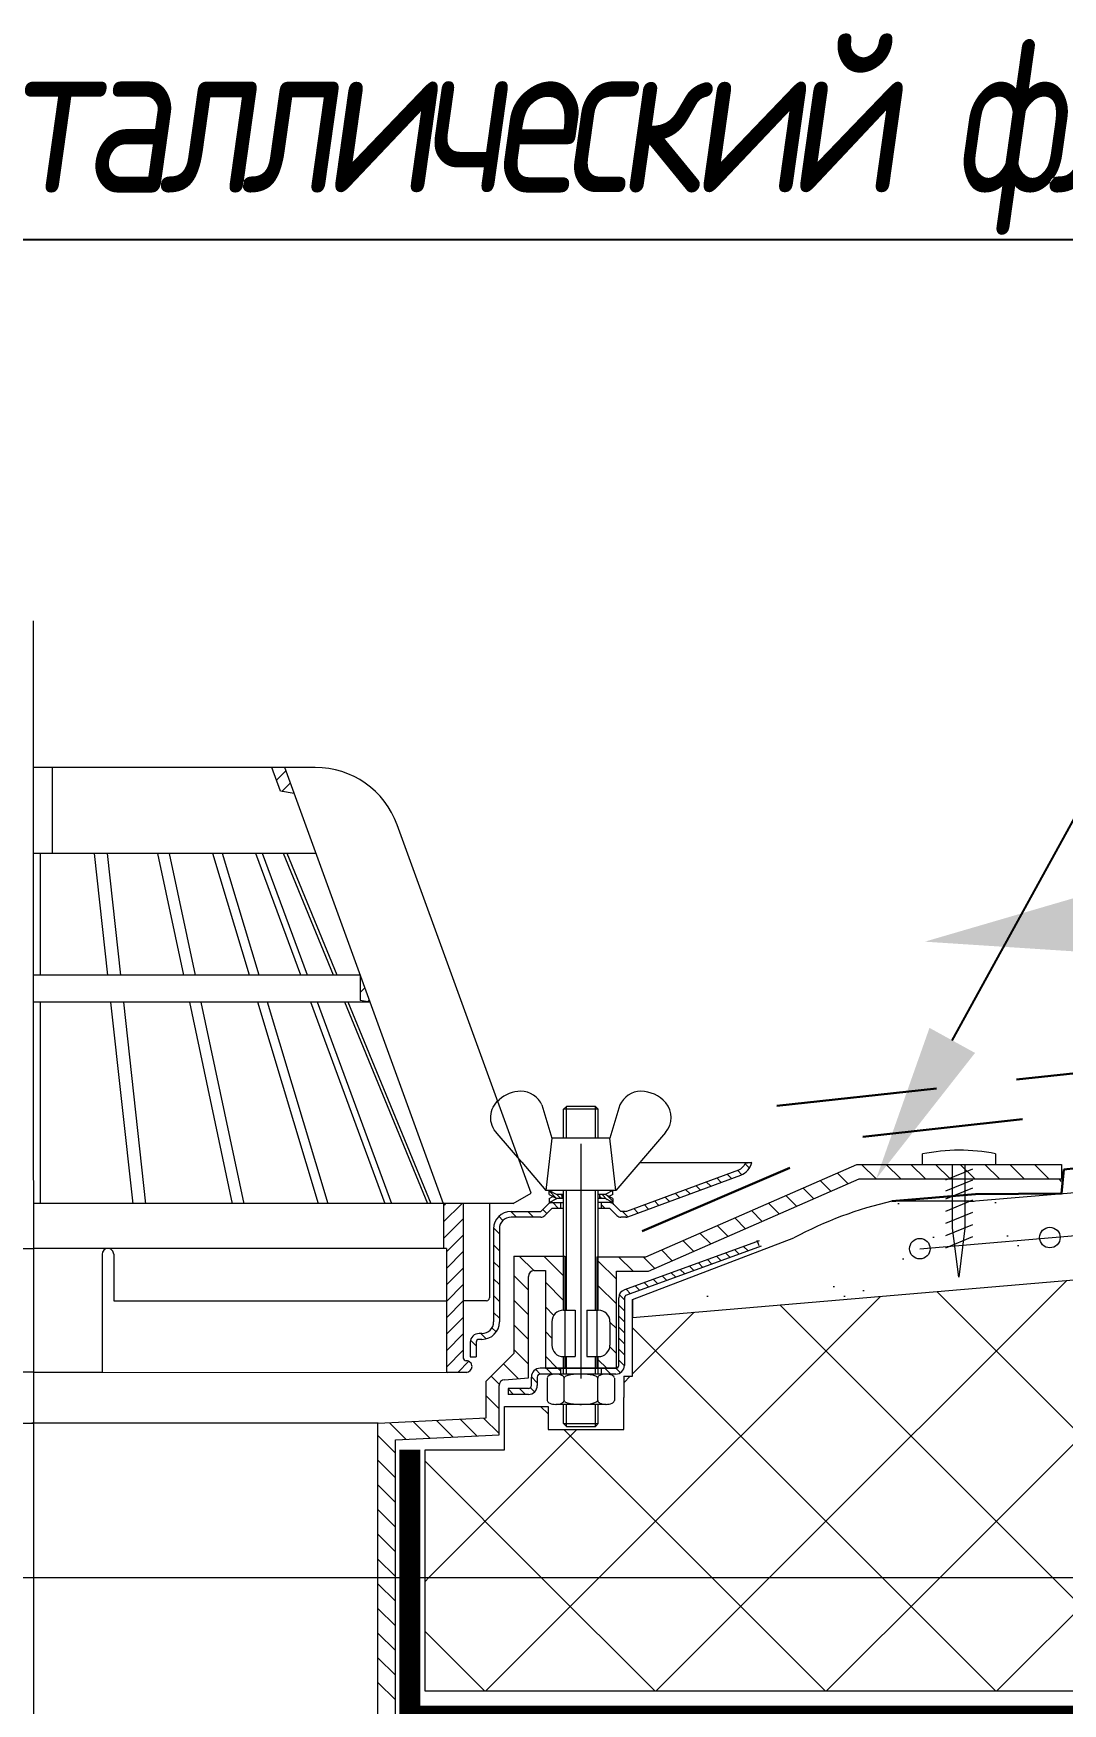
# Model space of a CAD drawing. Header units: millimetres. Extents: x -136099598 to 11807193, y 0 to 779331.
# Drawn here: x 724693 to 725507, y 385343 to 386664 of the extents above; entities that cross this region are included whole.
import ezdxf
from ezdxf import colors
from ezdxf.entities.mleader import LeaderData, LeaderLine
from ezdxf.math import Vec2, Vec3

# ---------------------------------------------------------------- set-up
doc = ezdxf.new("R2010")
doc.units = ezdxf.units.MM
doc.header["$MEASUREMENT"] = 0
doc.linetypes.add('DASHED', pattern=[19.05, 12.7, -6.35])
doc.layers.add('АР_Кровельный аэратор', color=250, linetype='Continuous')
doc.layers.add('АР_Тонкие', color=250, linetype='Continuous', lineweight=5)
doc.styles.add('Архитект', font='isocpeur.ttf', dxfattribs={"width": 0.8, "oblique": 8})
pattern_1 = [(45, (-85664.73, 159521.56), (-67.351921, 67.351921), []), (135, (-85664.73, 159521.56), (-67.351921, -67.351921), [])]

msp = doc.modelspace()

# ---------------------------------------------------------------- hatches: boundary and pattern name
at = {"layer": 'АР_Кровельный аэратор', "lineweight": 15}
h = msp.add_hatch(color=256, dxfattribs=at)
edge = h.paths.add_edge_path()
edge.add_line((725397.999, 385945.618), (725551.812, 385990.556))
edge.add_ellipse((725562.452, 385963.734), major_axis=(-3.194, 28.997), ratio=0.87181763, start_angle=17.478759, end_angle=162.521241)
edge.add_line((725557.906, 385935.239), (725397.999, 385945.618))
h = msp.add_hatch(dxfattribs=at)
h.set_pattern_fill('AR-SAND', color=256, scale=1.8, style=0)
h.set_pattern_definition([(37.5, (-85664.73, 159521.56), (-2.8800563, 88.094383), [0, -69.4944, 0, -77.724, 0, -74.295]), (7.5, (-85664.73, 159521.56), (80.914191, 129.028518), [0, -37.4904, 0, -62.6364, 0, -24.003]), (327.5, (-85720.96, 159521.56), (142.3786266, 0.258693), [0, -22.86, 0, -82.296, 0, -107.442]), (317.5, (-85720.96, 159521.56), (137.440161, 40.127278), [0, -11.43, 0, -53.9496, 0, -61.722])])
h.paths.add_polyline_path([(725420.316, 385705.1), (725402.199, 385703.551, -0.02133015), (725402.229, 385702.858, -1), (725385.984, 385702.858, -0.95823064), (725402.199, 385703.551), (725420.316, 385705.1), (725420.02, 385707.474), (725420.02, 385740.388), (725371.928, 385740.388, 0.06862493), (725294.546, 385711.328), (725166.971, 385662.619), (725166.971, 385648.389), (725424.651, 385670.424)])
h.paths.add_polyline_path([(725724.152, 385765.047), (725438.181, 385740.592, -0.02133015), (725433.409, 385740.388), (725429.678, 385740.388), (725429.678, 385707.941), (725429.739, 385707.967), (725429.479, 385705.883), (725488.855, 385710.961, -0.02133015), (725488.825, 385711.653, -0.95823064), (725505.041, 385712.345), (725591.697, 385719.755, -0.02133015), (725591.667, 385720.448, -0.95823064), (725607.883, 385721.14), (725694.539, 385728.55, -0.02133015), (725694.509, 385729.242, -0.95823064), (725710.725, 385729.934), (725718.587, 385730.606, -0.02133015), (725718.566, 385731.082, -0.41421356), (725724.152, 385736.668)])
h.paths.add_polyline_path([(725724.152, 385696.036), (725724.152, 385725.496, -0.38944259), (725718.587, 385730.606), (725710.725, 385729.934, -0.02133015), (725710.755, 385729.242, -0.95823064), (725694.539, 385728.55), (725607.883, 385721.14, -0.02133015), (725607.913, 385720.448, -0.95823064), (725591.697, 385719.755), (725505.041, 385712.345, -0.02133015), (725505.071, 385711.653, -0.95823064), (725488.855, 385710.961), (725429.479, 385705.883), (725425.051, 385670.459)])
h.paths.add_polyline_path([(726398.993, 385753.746), (727190.27, 385777.563), (727190.27, 385812.609), (727140.358, 385811.107, -1), (727124.12, 385810.618), (727038.896, 385808.053, -1), (727022.657, 385807.564), (726937.433, 385804.999, -1), (726921.195, 385804.51), (726835.971, 385801.945, -1), (726819.732, 385801.456), (726734.508, 385798.891, -1), (726718.27, 385798.402), (726633.045, 385795.837, -1), (726616.807, 385795.348), (726531.583, 385792.783, -1), (726515.345, 385792.294), (726430.12, 385789.729, -1), (726413.882, 385789.24), (726398.993, 385788.792), (726327.214, 385782.653, -0.02133015), (726327.244, 385781.961, -0.95823064), (726311.028, 385781.269), (726224.372, 385773.859, -0.02133015), (726224.402, 385773.167, -0.95823064), (726208.186, 385772.475), (726121.53, 385765.064, -0.02133015), (726121.56, 385764.372, -0.95823064), (726105.344, 385763.68), (726018.688, 385756.27, -0.02133015), (726018.718, 385755.578, -0.95823064), (726002.502, 385754.886), (725915.846, 385747.475, -0.02133015), (725915.876, 385746.783, -0.95823064), (725899.66, 385746.091), (725813.567, 385738.729, -0.02133015), (725813.597, 385738.037, -0.95823064), (725797.381, 385737.345), (725729.718, 385731.558, -0.43942615), (725724.152, 385725.496), (725724.152, 385696.036)])
h.paths.add_polyline_path([(725915.846, 385747.475), (726002.502, 385754.886, -0.02133015), (726002.472, 385755.578, -0.95823064), (726018.688, 385756.27), (726105.344, 385763.68, -0.02133015), (726105.314, 385764.372, -0.95823064), (726121.53, 385765.064), (726208.186, 385772.475, -0.02133015), (726208.156, 385773.167, -0.95823064), (726224.372, 385773.859), (726311.028, 385781.269, -0.02133015), (726310.998, 385781.961, -0.95823064), (726327.214, 385782.653), (726398.993, 385788.792), (726413.882, 385789.24, -1), (726430.12, 385789.729), (726515.345, 385792.294, -1), (726531.583, 385792.783), (726616.807, 385795.348, -1), (726633.045, 385795.837), (726718.27, 385798.402, -1), (726734.508, 385798.891), (726819.732, 385801.456, -1), (726835.971, 385801.945), (726921.195, 385804.51, -1), (726937.433, 385804.999), (727022.657, 385807.564, -1), (727038.896, 385808.053), (727124.12, 385810.618, -1), (727140.358, 385811.107), (727190.27, 385812.609), (727190.27, 385846.574), (726398.993, 385822.756), (725724.152, 385765.047), (725724.152, 385736.668, -0.38944259), (725729.718, 385731.558), (725797.381, 385737.345, -0.02133015), (725797.351, 385738.037, -0.95823064), (725813.567, 385738.729), (725899.66, 385746.091, -0.02133015), (725899.63, 385746.783, -0.95823064)])
h = msp.add_hatch(dxfattribs=at)
h.set_pattern_fill('ANSI37', color=256, scale=30, style=0)
h.set_pattern_definition(pattern_1)
h.paths.add_polyline_path([(727190.27, 385777.563), (726398.993, 385753.746), (725166.971, 385648.389), (725166.971, 385602.025), (725159.959, 385602.025), (725159.959, 385585.113), (725159.959, 385559.849), (725100.257, 385559.849), (725100.257, 385578.113), (725065.846, 385578.113), (725065.846, 385543.799), (725002.938, 385543.799), (725002.938, 385442.877), (726412.86, 385442.877), (727190.27, 385442.877)])
h.paths.add_polyline_path([(722979.73, 385597.372), (723092.71, 385590.542), (723016.925, 385566.705), (723016.925, 385442.877), (724383.971, 385442.877), (724384.02, 385543.735), (724321.112, 385543.721), (724321.105, 385578.036), (724286.694, 385578.028), (724286.698, 385559.764), (724226.996, 385559.752), (724226.991, 385585.016), (724226.987, 385601.928), (724219.975, 385601.927), (724219.965, 385648.653), (723016.925, 385752.285), (723016.925, 385627.525), (722979.73, 385615.935)])
h = msp.add_hatch(dxfattribs=at)
h.set_pattern_fill('KOVY', color=256, scale=2.299692, style=0)
h.set_pattern_definition([(135, (738170.4378, 386364.5518), (1.62612747, 1.62612747), [])])
h.paths.add_polyline_path([(725145.189, 385742.494), (725151.331, 385739.274), (725151.331, 385742.494), (725145.189, 385745.714), (725140.843, 385745.714), (725140.843, 385742.573), (725140.922, 385742.494)])
h.paths.add_polyline_path([(725107.061, 385745.714), (725100.919, 385748.933), (725100.919, 385745.714), (725107.061, 385742.494), (725111.407, 385742.494), (725111.407, 385745.714)])
h = msp.add_hatch(dxfattribs=at)
h.set_pattern_fill('ANSI37', color=256, scale=30, style=0)
h.set_pattern_definition(pattern_1)
h.paths.add_polyline_path([(727190.27, 385442.877), (726396.832, 385442.877), (725002.938, 385442.877), (725002.938, 385352.919), (725566.699, 385352.919), (725628.039, 385307.662), (726099.022, 385307.662), (726132.129, 385281.979), (727190.27, 385281.33), (727190.27, 385306.516), (727266.055, 385330.353), (727103.181, 385340.199), (727190.27, 385367.336)])
h.paths.add_polyline_path([(723016.925, 385318.215), (723016.925, 385282.876), (723254.22, 385282.874), (723287.344, 385308.536), (723758.327, 385308.243), (723819.695, 385353.463), (724383.958, 385353.278), (724383.971, 385442.877), (723016.925, 385442.877), (723016.925, 385332.686), (723055.515, 385330.353)])

# ---------------------------------------------------------------- linework, layer by layer
for p, q in [((724693.622, 384164.553), (724693.411, 386199.429)), ((724916.095, 386083.413), (724693.261, 386083.413)), ((724708.464, 386015.342), (724708.464, 386083.413)), ((724888.675, 386064.624), (724881.836, 386083.413)), ((724882.044, 386082.841), (724882.616, 386083.413)), ((724885.516, 386073.303), (724892.94, 386080.728)), ((725017.517, 385738.459), (724891.963, 386083.413)), ((724899.496, 386062.716), (724888.675, 386064.624)), ((724889.67, 386064.448), (724896.412, 386071.19)), ((725086.902, 385746.85), (724980.925, 386038.019)), ((724916.739, 386015.342), (724693.261, 386015.342)), ((724698.549, 386015.342), (724698.549, 385919.214)), ((724752.118, 385919.214), (724741.511, 386015.342)), ((724762.336, 385919.214), (724751.729, 386015.342)), ((724812.255, 385919.215), (724791.763, 386015.342)), ((724821.416, 385919.215), (724800.925, 386015.342)), ((724864.187, 385919.215), (724835.157, 386015.342)), ((724871.762, 385919.215), (724842.783, 386015.342)), ((724904.654, 385919.215), (724869.162, 386015.342)), ((724909.944, 385919.215), (724874.451, 386015.342)), ((724930.62, 385919.215), (724891.034, 386015.342)), ((724933.358, 385919.215), (724893.772, 386015.342)), ((724951.727, 385919.215), (724693.261, 385919.214)), ((724951.727, 385919.215), (724951.727, 385899.147)), ((724951.727, 385918.361), (724951.955, 385918.589)), ((724951.727, 385905.352), (724955.426, 385909.051)), ((724959.532, 385897.771), (724693.261, 385897.77)), ((724698.549, 385897.771), (724698.55, 385738.459)), ((724772.064, 385738.459), (724754.484, 385897.771)), ((724782.282, 385738.459), (724764.703, 385897.771)), ((724850.786, 385738.459), (724816.826, 385897.771)), ((724859.948, 385738.459), (724825.987, 385897.771)), ((724918.774, 385738.459), (724870.663, 385897.771)), ((724926.254, 385738.459), (724878.227, 385897.771)), ((724971.393, 385738.459), (724912.572, 385897.771)), ((724976.682, 385738.459), (724917.861, 385897.771)), ((725005.058, 385738.459), (724939.451, 385897.771)), ((725007.795, 385738.459), (724942.189, 385897.771)), ((724959.532, 385897.771), (724951.727, 385899.147)), ((724957.511, 385898.127), (724958.898, 385899.514)), ((725095.364, 385816.488), (725103.128, 385790.328)), ((725114.618, 385815.409), (725112.318, 385813.11)), ((725139.914, 385813.11), (725112.318, 385813.11)), ((725112.318, 385790.328), (725112.318, 385813.11)), ((725137.615, 385815.409), (725114.618, 385815.409)), ((725114.618, 385790.328), (725114.618, 385815.409)), ((725137.615, 385790.328), (725137.615, 385815.409)), ((725137.615, 385815.409), (725139.914, 385813.11)), ((725139.914, 385790.328), (725139.914, 385813.11)), ((725156.885, 385816.488), (725149.122, 385790.328)), ((725438.181, 385740.592), (726398.993, 385822.756)), ((725103.128, 385790.328), (725098.528, 385748.933)), ((725149.122, 385790.328), (725103.128, 385790.328)), ((725153.721, 385748.933), (725149.122, 385790.328)), ((725193.068, 385794.814), (725153.721, 385748.933)), ((725394.106, 385702.858), (726398.993, 385788.792)), ((725126.132, 385785.879), (725126.114, 385600.313)), ((725396.086, 385769.505), (725396.086, 385777.74)), ((725454.036, 385777.868), (725454.036, 385769.505)), ((725079.395, 385771.243), (725098.528, 385748.933)), ((725162.487, 385732.662), (725250.896, 385765.299)), ((725163.309, 385728.062), (725252.489, 385760.985)), ((725172.638, 385770.991), (725261.192, 385770.991)), ((725177.561, 385696.502), (725344.215, 385769.505)), ((725245.26, 385758.316), (725241.679, 385761.897)), ((725253.428, 385761.371), (725249.876, 385764.923)), ((725259.409, 385766.613), (725256.026, 385769.996)), ((725261.192, 385770.991), (725256.111, 385770.183)), ((725337.452, 385754.144), (725328.831, 385762.765)), ((725344.215, 385769.505), (725506.132, 385769.505)), ((725359.553, 385758.006), (725348.054, 385769.505)), ((725379.066, 385758.006), (725367.568, 385769.505)), ((725398.58, 385758.006), (725387.081, 385769.505)), ((725396.311, 385769.505), (725454.036, 385769.505)), ((725418.093, 385758.006), (725406.595, 385769.505)), ((725414.721, 385757.341), (725436.104, 385766.084)), ((725437.607, 385758.006), (725426.109, 385769.505)), ((725457.121, 385758.006), (725445.622, 385769.505)), ((725476.634, 385758.006), (725465.136, 385769.505)), ((725496.148, 385758.006), (725484.649, 385769.505)), ((725506.132, 385769.505), (725506.132, 385758.006)), ((725072.448, 385738.59), (725086.902, 385746.85)), ((725153.721, 385748.933), (725098.528, 385748.933)), ((725100.919, 385745.714), (725100.919, 385748.933)), ((725100.919, 385748.933), (725107.061, 385745.714)), ((725112.318, 385654.294), (725112.318, 385748.933)), ((725114.618, 385654.294), (725114.618, 385748.933)), ((725137.615, 385654.294), (725137.615, 385748.933)), ((725139.914, 385654.294), (725139.914, 385748.933)), ((725151.331, 385748.933), (725145.189, 385745.714)), ((725151.331, 385745.714), (725151.331, 385748.933)), ((725179.615, 385685.004), (725346.27, 385758.006)), ((725204.273, 385743.185), (725200.693, 385746.766)), ((725212.471, 385746.211), (725208.89, 385749.792)), ((725220.668, 385749.238), (725217.087, 385752.818)), ((725228.865, 385752.264), (725225.284, 385755.845)), ((725237.062, 385755.29), (725233.482, 385758.871)), ((725310.313, 385742.256), (725301.692, 385750.877)), ((725323.883, 385748.2), (725315.261, 385756.821)), ((725346.27, 385758.006), (725506.132, 385758.006)), ((725414.685, 385742.284), (725436.068, 385751.028)), ((725414.721, 385748.592), (725436.104, 385757.335)), ((725506.132, 385756.037), (725504.163, 385758.006)), ((725072.448, 385738.59), (724693.262, 385738.59)), ((725017.517, 385723.971), (725032.006, 385738.459)), ((725017.517, 385736.98), (725018.997, 385738.459)), ((725017.517, 385738.459), (725017.517, 385703.044)), ((725033.155, 385738.459), (725033.155, 385616.576)), ((725053.852, 385738.46), (725053.852, 385663.949)), ((725094.394, 385732.377), (725099.946, 385737.929)), ((725099.17, 385730.649), (725095.917, 385733.901)), ((725097.646, 385729.125), (725103.198, 385734.677)), ((725100.919, 385745.714), (725107.061, 385742.494)), ((725100.919, 385742.494), (725103.99, 385744.104)), ((725100.919, 385742.494), (725100.919, 385739.274)), ((725100.919, 385739.274), (725107.061, 385742.494)), ((725100.922, 385739.276), (725112.318, 385739.276)), ((725112.299, 385734.677), (725103.198, 385734.677)), ((725108.506, 385734.677), (725103.906, 385739.276)), ((725112.318, 385745.714), (725107.061, 385745.714)), ((725112.318, 385742.494), (725107.061, 385742.494)), ((725107.795, 385739.274), (725107.797, 385739.276)), ((725109.999, 385739.276), (725109.999, 385734.677)), ((725111.407, 385742.494), (725111.407, 385745.714)), ((725148.996, 385734.677), (725139.895, 385734.677)), ((725145.189, 385745.714), (725139.914, 385745.714)), ((725145.189, 385742.494), (725139.914, 385742.494)), ((725151.331, 385739.274), (725139.914, 385739.274)), ((725140.843, 385745.714), (725140.843, 385742.494)), ((725140.922, 385742.494), (725140.843, 385742.573)), ((725142.195, 385739.276), (725142.195, 385734.677)), ((725145.441, 385734.677), (725142.195, 385737.924)), ((725142.234, 385734.677), (725142.195, 385734.716)), ((725151.331, 385742.494), (725145.189, 385745.714)), ((725151.331, 385739.274), (725145.189, 385742.494)), ((725151.331, 385745.714), (725148.26, 385744.104)), ((725148.996, 385734.677), (725154.547, 385729.125)), ((725151.331, 385742.494), (725151.331, 385739.274)), ((725152.248, 385737.929), (725157.8, 385732.377)), ((725171.484, 385731.081), (725167.904, 385734.662)), ((725179.682, 385734.107), (725176.101, 385737.688)), ((725187.879, 385737.133), (725184.298, 385740.714)), ((725196.076, 385740.159), (725192.495, 385743.74)), ((725283.012, 385730.296), (725274.514, 385738.972)), ((725296.744, 385736.312), (725288.122, 385744.933)), ((725433.409, 385740.388), (725371.928, 385740.388)), ((725414.685, 385732.626), (725436.068, 385741.369)), ((725017.517, 385710.962), (725033.155, 385726.6)), ((725064.522, 385725.203), (725061.269, 385728.456)), ((725075.311, 385727.778), (725070.713, 385732.376)), ((725070.904, 385732.377), (725094.394, 385732.377)), ((725094.394, 385727.778), (725070.904, 385727.778)), ((725088.676, 385727.778), (725084.076, 385732.377)), ((725160.894, 385732.377), (725157.8, 385732.377)), ((725161.716, 385727.778), (725157.8, 385727.778)), ((725163.287, 385728.055), (725158.965, 385732.377)), ((725242.466, 385712.535), (725233.845, 385721.157)), ((725256.358, 385718.621), (725247.736, 385727.242)), ((725269.51, 385724.382), (725260.888, 385733.003)), ((725414.685, 385722.968), (725436.068, 385731.711)), ((725414.685, 385713.309), (725436.068, 385722.053)), ((725019.817, 385700.252), (725033.155, 385713.591)), ((725057.106, 385718.579), (725057.106, 385644.989)), ((725061.706, 385714.654), (725057.122, 385719.238)), ((725061.706, 385718.579), (725061.706, 385644.989)), ((725112.299, 385711.543), (725112.318, 385711.543)), ((725267.106, 385709.196), (725160.534, 385670.406)), ((725166.971, 385662.619), (725294.546, 385711.328)), ((725215.327, 385700.647), (725206.706, 385709.269)), ((725228.897, 385706.591), (725220.275, 385715.213)), ((725267.19, 385705.12), (725265.615, 385709.441)), ((725414.685, 385703.651), (725436.068, 385712.395)), ((724630.996, 385703.043), (724693.262, 385703.043)), ((724755.528, 385703.043), (724693.262, 385703.043)), ((724747.534, 385698.444), (724747.535, 385605.077)), ((725017.517, 385703.044), (724751.44, 385703.043)), ((724756.733, 385698.444), (724756.733, 385661.649)), ((725019.817, 385703.044), (725017.517, 385703.044)), ((725019.817, 385703.044), (725019.817, 385605.077)), ((725019.817, 385687.243), (725033.155, 385700.582)), ((725061.706, 385701.29), (725057.106, 385705.889)), ((725073.143, 385697.055), (725113.476, 385697.055)), ((725073.143, 385697.055), (725073.143, 385619.865)), ((725088.796, 385685.535), (725077.276, 385697.055)), ((725112.318, 385681.526), (725096.789, 385697.055)), ((725113.476, 385697.055), (725113.469, 385608.3)), ((725138.773, 385696.502), (725138.765, 385608.3)), ((725138.773, 385696.502), (725177.561, 385696.502)), ((725167.381, 385685.004), (725155.883, 385696.502)), ((725268.679, 385704.874), (725162.107, 385666.084)), ((725184.932, 385686.966), (725175.396, 385696.502)), ((725198.275, 385693.177), (725189.912, 385701.912)), ((725226.177, 385694.299), (725229.766, 385690.71)), ((725233.323, 385696.899), (725236.911, 385693.311)), ((725240.468, 385699.5), (725244.057, 385695.912)), ((725247.614, 385702.101), (725251.202, 385698.512)), ((725254.759, 385704.702), (725258.347, 385701.113)), ((725019.817, 385674.234), (725033.155, 385687.573)), ((725061.706, 385687.925), (725057.106, 385692.524)), ((725084.644, 385670.173), (725073.143, 385681.674)), ((725084.644, 385600.842), (725084.644, 385680.957)), ((725089.243, 385685.556), (725098.024, 385685.556)), ((725098.024, 385685.556), (725098.024, 385608.3)), ((725154.204, 385678.667), (725139.914, 385692.957)), ((725154.204, 385685.004), (725179.615, 385685.004)), ((725154.204, 385608.359), (725154.204, 385685.004)), ((725190.45, 385681.295), (725194.039, 385677.706)), ((725197.596, 385683.896), (725201.184, 385680.307)), ((725204.741, 385686.496), (725208.33, 385682.908)), ((725211.887, 385689.097), (725215.475, 385685.509)), ((725219.032, 385691.698), (725222.62, 385688.109)), ((725019.817, 385661.225), (725033.155, 385674.564)), ((725061.706, 385674.56), (725057.106, 385679.16)), ((725112.318, 385662.013), (725098.024, 385676.307)), ((725154.204, 385659.153), (725139.914, 385673.444)), ((725161.869, 385670.892), (725165.457, 385667.303)), ((725169.014, 385673.492), (725172.603, 385669.904)), ((725176.16, 385676.093), (725179.748, 385672.505)), ((725183.305, 385678.694), (725186.893, 385675.106)), ((724756.733, 385661.649), (725019.817, 385661.649)), ((725019.817, 385648.216), (725033.155, 385661.555)), ((725051.552, 385661.65), (725033.155, 385661.65)), ((725061.706, 385661.196), (725057.106, 385665.795)), ((725084.644, 385650.66), (725073.143, 385662.16)), ((725104.646, 385650.171), (725098.024, 385656.793)), ((725112.318, 385654.294), (725121.517, 385654.294)), ((725121.517, 385654.294), (725121.517, 385617.499)), ((725130.715, 385654.294), (725139.914, 385654.294)), ((725130.715, 385654.294), (725130.715, 385617.499)), ((725155.995, 385610.601), (725155.994, 385663.923)), ((725155.994, 385658.322), (725160.594, 385653.723)), ((725156.5, 385666.515), (725160.594, 385662.421)), ((725160.594, 385663.923), (725160.594, 385610.601)), ((725166.971, 385602.025), (725166.971, 385662.619)), ((725166.971, 385662.619), (725166.971, 385648.389)), ((725019.817, 385635.207), (725033.155, 385648.546)), ((725061.706, 385647.831), (725057.106, 385652.431)), ((725084.644, 385631.146), (725073.143, 385642.647)), ((725103.119, 385645.095), (725103.119, 385626.698)), ((725149.113, 385645.095), (725149.113, 385626.698)), ((725154.204, 385639.64), (725149.113, 385644.731)), ((725155.994, 385649.624), (725160.594, 385645.025)), ((725155.994, 385640.926), (725160.594, 385636.327)), ((725019.817, 385622.198), (725033.155, 385635.537)), ((725038.711, 385628.891), (725038.711, 385617.393)), ((725043.31, 385626.133), (725038.909, 385630.534)), ((725043.31, 385628.891), (725043.31, 385617.393)), ((725047.908, 385635.79), (725045.61, 385635.79)), ((725047.908, 385631.191), (725045.61, 385631.191)), ((725051.215, 385631.593), (725047.018, 385635.79)), ((725059.164, 385637.008), (725055.84, 385640.332)), ((725103.119, 385632.184), (725098.024, 385637.279)), ((725155.994, 385632.228), (725160.594, 385627.629)), ((725019.817, 385609.189), (725033.155, 385622.528)), ((725038.711, 385617.393), (725043.31, 385617.393)), ((725073.143, 385619.865), (725051.296, 385598.018)), ((725084.644, 385611.633), (725073.143, 385623.133)), ((725107.489, 385608.301), (725098.024, 385617.766)), ((725112.318, 385617.499), (725121.517, 385617.499)), ((725112.318, 385603.701), (725112.318, 385617.499)), ((725114.618, 385603.701), (725114.618, 385617.499)), ((725130.715, 385617.499), (725139.914, 385617.499)), ((725137.615, 385603.701), (725137.615, 385617.499)), ((725139.914, 385603.701), (725139.914, 385617.499)), ((725146.516, 385608.302), (725139.914, 385614.903)), ((725154.204, 385620.126), (725149.009, 385625.321)), ((725155.994, 385623.53), (725160.594, 385618.931)), ((725155.994, 385614.832), (725160.585, 385610.242)), ((724693.455, 385605.132), (724351.163, 385605.081)), ((724747.535, 385605.077), (724693.426, 385605.076)), ((724693.455, 385605.132), (725020.655, 385605.077)), ((725035.455, 385605.077), (725019.817, 385605.077)), ((725028.714, 385605.077), (725037.455, 385613.818)), ((725035.915, 385605.077), (725029.016, 385605.077)), ((725061.578, 385595.672), (725055.264, 385601.986)), ((725076.583, 385600.18), (725065.021, 385611.743)), ((725087.004, 385601.465), (725091.603, 385596.866)), ((725087.004, 385594.597), (725087.004, 385601.402)), ((725090.402, 385607.347), (725094.048, 385603.702)), ((725091.603, 385601.402), (725091.603, 385594.597)), ((725113.467, 385608.301), (725093.903, 385608.301)), ((725110.001, 385603.702), (725093.903, 385603.702)), ((725098.024, 385608.3), (725154.204, 385608.3)), ((725138.765, 385608.3), (725098.504, 385608.3)), ((725098.73, 385608.3), (725103.328, 385603.702)), ((725146.032, 385603.701), (725106.2, 385603.701)), ((725108.01, 385608.3), (725110.001, 385606.309)), ((725110.001, 385608.301), (725110.001, 385603.702)), ((725138.763, 385603.702), (725110.001, 385603.702)), ((725126.116, 385603.701), (725126.116, 385603.701)), ((725126.116, 385603.701), (725126.116, 385603.701)), ((725153.695, 385608.302), (725138.763, 385608.301)), ((725142.196, 385603.702), (725138.763, 385603.702)), ((725153.484, 385608.3), (725138.765, 385608.3)), ((725142.196, 385608.301), (725142.196, 385603.702)), ((725153.695, 385603.702), (725142.196, 385603.702)), ((725145.131, 385608.3), (725149.729, 385603.702)), ((725153.829, 385608.3), (725157.368, 385604.761)), ((725159.959, 385602.025), (725166.971, 385602.025)), ((725159.959, 385602.025), (725159.959, 385585.113)), ((725051.296, 385569.09), (725051.296, 385598.018)), ((725061.474, 385555.784), (725061.474, 385594.703)), ((725065.697, 385599.287), (725084.644, 385600.842)), ((725068.609, 385592.297), (725068.609, 385587.698)), ((725084.704, 385592.297), (725068.609, 385592.297)), ((725068.609, 385592.019), (725072.93, 385587.698)), ((725077.611, 385592.297), (725082.211, 385587.698)), ((725086.273, 385592.916), (725089.449, 385589.74)), ((725099.562, 385600.623), (725099.562, 385582.861)), ((725112.839, 385582.861), (725112.839, 385600.623)), ((725139.393, 385582.861), (725139.393, 385600.649)), ((725152.671, 385600.623), (725152.671, 385582.861)), ((725061.474, 385576.262), (725051.296, 385586.44)), ((725065.846, 385543.799), (725065.846, 385578.113)), ((725065.846, 385578.113), (725100.257, 385578.113)), ((725084.704, 385587.698), (725068.609, 385587.698)), ((725100.257, 385578.113), (725100.257, 385559.849)), ((725146.032, 385579.784), (725106.2, 385579.784)), ((725112.318, 385564.606), (725112.318, 385579.784)), ((725114.618, 385562.306), (725114.618, 385579.784)), ((725137.615, 385562.306), (725137.615, 385579.784)), ((725139.914, 385564.606), (725139.914, 385579.784)), ((725159.959, 385559.849), (725159.959, 385585.113)), ((724419.758, 385564.805), (724693.463, 385564.848)), ((724965.74, 385564.805), (724692.035, 385564.848)), ((724965.52, 384852.716), (724965.685, 385564.805)), ((724965.74, 385564.805), (725051.296, 385569.09)), ((724988.061, 385552.107), (724974.904, 385565.264)), ((725006.644, 385553.038), (724993.487, 385566.195)), ((725025.227, 385553.969), (725012.07, 385567.125)), ((725043.81, 385554.899), (725030.653, 385568.056)), ((725061.474, 385556.748), (725049.236, 385568.987)), ((725112.318, 385564.606), (725139.914, 385564.606)), ((725114.618, 385562.306), (725112.318, 385564.606)), ((725114.618, 385562.306), (725137.615, 385562.306)), ((725137.615, 385562.306), (725139.914, 385564.606)), ((724979.545, 385541.109), (724965.737, 385554.918)), ((724979.302, 384870.195), (724979.489, 385551.678)), ((724979.489, 385551.678), (725061.474, 385555.784)), ((725100.257, 385559.849), (725159.959, 385559.849)), ((724979.54, 385521.601), (724965.732, 385535.409)), ((725002.938, 385543.799), (725065.846, 385543.799)), ((724979.534, 385502.094), (724965.727, 385515.901)), ((724979.528, 385482.586), (724965.721, 385496.393)), ((724979.523, 385463.078), (724965.716, 385476.885)), ((724979.517, 385443.57), (724965.711, 385457.376)), ((723016.925, 385442.877), (727190.27, 385442.877)), ((724979.511, 385424.062), (724965.706, 385437.868)), ((724979.505, 385404.555), (724965.7, 385418.36)), ((724979.5, 385385.047), (724965.695, 385398.852)), ((724979.494, 385365.539), (724965.69, 385379.343)), ((724979.488, 385346.031), (724965.684, 385359.835))]:
    msp.add_line(p, q, dxfattribs=at)
msp.add_lwpolyline([(725079.395, 385771.243), (725060.008, 385793.913, -0.43812753), (725061.419, 385820.631, 438.27021963)], format="xyb", dxfattribs=at)
for points in [[(725166.971, 385648.389), (726398.993, 385753.746), (727190.27, 385777.563)], [(725429.678, 385769.505), (725429.678, 385718.973), (725424.849, 385680.34), (725420.02, 385718.973), (725420.02, 385769.505)], [(727190.27, 385281.33), (726132.129, 385281.979), (726099.022, 385307.662), (725628.039, 385307.662), (725566.699, 385352.919), (725002.938, 385352.919), (725002.938, 385543.799)]]:
    msp.add_lwpolyline(points, dxfattribs=at)
at = {"layer": 'АР_Кровельный аэратор', "lineweight": 15, "const_width": 16.8, "flags": 128}
msp.add_lwpolyline([(724990.855, 385543.837), (724990.855, 385333.255), (725556.467, 385333.193), (725621.558, 385288.13), (726100.793, 385288.13), (726100.793, 385288.13)], dxfattribs=at)
at = {"layer": 'АР_Кровельный аэратор', "lineweight": 15}
for centre in [(725394.106, 385702.858), (725496.948, 385711.653)]:
    msp.add_circle(centre, 8.123, dxfattribs=at)
for centre, radius, start, end in [((724916.095, 386014.422), 68.991, 20.000157, 90.000079), ((725078.695, 385801.675), 25.647, 89.908616, 132.344048), ((725078.503, 385808.786), 18.537, 24.549046, 89.281994), ((725173.723, 385808.807), 18.507, 90.592522, 155.477666), ((725173.567, 385801.666), 25.647, 40.077128, 90.080261), ((725179.365, 385806.566), 18.053, 319.412842, 40.088251), ((725425.377, 385634.52), 146.184, 78.693996, 101.55836), ((725247.71, 385773.929), 9.199, 290.262392, 335.969714), ((725247.71, 385773.929), 13.798, 290.262392, 347.705121), ((725103.198, 385734.677), 4.599, 88.367266, 135), ((725148.996, 385734.677), 4.599, 45, 91.632734), ((725438.607, 385445.282), 302.546, 102.732019, 118.435075), ((725433.409, 385796.388), 56, 270, 274.88777), ((725070.904, 385718.579), 13.798, 90.000247, 180.000115), ((725070.904, 385718.579), 9.199, 90.000022, 180), ((725094.394, 385732.377), 4.599, 270.00002, 315), ((725157.8, 385732.377), 4.599, 225, 269.999425), ((725160.894, 385736.977), 4.599, 269.999381, 290.262391), ((725161.716, 385732.377), 4.599, 269.999388, 290.262393), ((724752.134, 385698.444), 4.599, 90.000157, 180.000079), ((724752.134, 385698.444), 4.599, 0.000079, 90.000157), ((725089.243, 385680.957), 4.599, 90, 180), ((725162.893, 385663.923), 6.899, 110.000359, 180.000359), ((725051.552, 385663.949), 2.3, 270.000157, 0.000079), ((725112.318, 385645.095), 9.199, 90, 180), ((725139.914, 385645.095), 9.199, 0, 90), ((725162.893, 385663.923), 2.3, 110.000359, 180.000359), ((725047.908, 385644.989), 13.798, 270.000248, 0.000115), ((725047.908, 385644.989), 9.199, 270.00002, 0.000111), ((725045.61, 385628.891), 6.899, 90.000056, 180.000234), ((725045.61, 385628.891), 2.3, 90.000248, 180.000248), ((725035.455, 385616.576), 2.3, 180.000079, 270.000157), ((725112.318, 385626.698), 9.199, 180, 270), ((725139.914, 385626.698), 9.199, 270, 0), ((725035.455, 385609.677), 4.599, 0.000079, 90.000157), ((725035.455, 385609.677), 4.599, 270.000157, 0.000079), ((725093.903, 385601.402), 6.899, 90.000359, 180.000359), ((725093.903, 385601.402), 2.3, 90.000359, 180.000359), ((725101.332, 385600.561), 1.772, 135.572803, 177.981091), ((725103.246, 385598.755), 4.402, 113.278989, 136.227101), ((725105.984, 385592.153), 11.55, 88.927522, 112.812067), ((725106.569, 385592.829), 10.862, 65.483234, 88.881002), ((725109.323, 385598.976), 4.126, 42.365692, 64.862331), ((725111.084, 385600.562), 1.757, 2.848292, 42.845413), ((725114.858, 385599.667), 2.35, 120.108524, 140.648135), ((725118.289, 385593.462), 9.441, 102.984478, 119.231263), ((725125.066, 385564.433), 39.25, 90.682329, 103.103462), ((725126.848, 385561.809), 41.888, 77.697708, 90.1012), ((725133.587, 385592.564), 10.403, 61.970315, 77.86899), ((725137.257, 385599.534), 2.527, 40.725023, 61.166462), ((725141.112, 385600.577), 1.718, 137.969798, 179.342441), ((725142.87, 385599.032), 4.059, 115.213901, 138.388342), ((725145.675, 385592.8), 10.893, 90.816089, 114.599333), ((725146.248, 385592.153), 11.55, 67.187892, 91.072452), ((725148.986, 385598.755), 4.402, 43.772817, 66.720966), ((725150.9, 385600.561), 1.772, 2.018769, 44.427107), ((725153.695, 385610.601), 2.3, 270.000359, 0.000359), ((725153.695, 385610.601), 6.899, 270.000359, 0.000359), ((725066.074, 385594.703), 4.599, 94.692508, 180), ((725084.704, 385594.597), 6.899, 270.000234, 0.000359), ((725084.704, 385594.597), 2.3, 270.000247, 0.000359), ((725113.708, 385600.602), 0.868, 140.194699, 180.320658), ((725138.509, 385600.598), 0.884, 359.905788, 41.360117), ((725101.332, 385582.924), 1.772, 182.018678, 224.427065), ((725103.246, 385584.729), 4.402, 223.772778, 246.720954), ((725105.334, 385589.234), 9.367, 245.876724, 259.701667), ((725106.171, 385593.362), 13.579, 259.34089, 270.122075), ((725106.479, 385591.043), 11.257, 269.944028, 293.50284), ((725109.216, 385584.65), 4.303, 294.040756, 316.614974), ((725111.064, 385582.928), 1.777, 316.023858, 357.00404), ((725113.803, 385582.915), 0.967, 184.759714, 225.499381), ((725115.271, 385584.328), 3.004, 224.403791, 243.400092), ((725119.257, 385592.615), 12.2, 244.09117, 258.99502), ((725124.256, 385615.076), 35.207, 257.986099, 265.302468), ((725126.08, 385634.334), 54.551, 265.049728, 270.507105), ((725126.771, 385622.427), 42.642, 269.722852, 282.034642), ((725133.424, 385591.364), 10.874, 281.873227, 297.379072), ((725137.161, 385584.07), 2.68, 298.148922, 317.895526), ((725138.478, 385582.897), 0.916, 317.095929, 357.757023), ((725141.138, 385582.917), 1.746, 181.82233, 222.962059), ((725142.938, 385584.543), 4.171, 222.460434, 245.328084), ((725145.711, 385590.848), 11.059, 245.907719, 269.566659), ((725146.248, 385591.332), 11.55, 268.927568, 292.812138), ((725148.986, 385584.729), 4.402, 293.279065, 316.22724), ((725150.9, 385582.924), 1.772, 315.572955, 357.981325)]:
    msp.add_arc(centre, radius, start, end, dxfattribs=at)
at = {"layer": 'АР_Тонкие', "color": 5, "linetype": 'DASHED', "lineweight": 30, "ltscale": 10}
for points in [[(725174.485, 385716.818), (725349.099, 385791.405), (726399.405, 385906.382), (727190.27, 385942.599)], [(725281.114, 385815.821), (726419.003, 385940.328)]]:
    msp.add_lwpolyline(points, dxfattribs=at)
at = {"layer": 'АР_Тонкие', "color": 1, "linetype": 'DASHED', "lineweight": 30, "ltscale": 10}
msp.add_lwpolyline([(725371.928, 385740.388), (725438.164, 385745.973), (725506.132, 385746.403), (725507.92, 385765.458), (726380.136, 385862.5), (726739.025, 385878.616)], dxfattribs=at)

# ---------------------------------------------------------------- leaders
at = {"layer": 'АР_Кровельный аэратор', "lineweight": 15}
ml = msp.add_multileader_mtext('Standard', dxfattribs=at)
ml.set_content('{\\T0.85;Прижимной металлический фланец}', color=256, style='Архитект')
ml.set_leader_properties()
ml.build(insert=Vec2(0, 0))
ml.multileader.update_dxf_attribs({"text_left_attachment_type": 6, "text_right_attachment_type": 6, "dogleg_length": 50, "arrow_head_size": 125})
ctx = ml.context
ctx.base_point, ctx.char_height, ctx.arrow_head_size, ctx.landing_gap_size, ctx.plane_origin = Vec3(723845.86, 386500.449), 125, 125, 12.5, Vec3(726771.858, 384077.226)
ctx.left_attachment, ctx.right_attachment = 6, 6
notes = []
notes.append((ctx, [(0, (1, 1, 0), (725767.519, 386500.449), (-1, 0), 50, [(0, [(725359.553, 385758.006)], 0, [])])]))
ctx.mtext.insert, ctx.mtext.flow_direction = Vec3(723858.36, 386662.949), 5
for ctx, leaders in notes:
    for number, flags, end, landing, length, lines in leaders:
        leader = LeaderData()
        leader.index, (leader.has_last_leader_line, leader.has_dogleg_vector, leader.attachment_direction) = number, flags
        leader.last_leader_point, leader.dogleg_vector, leader.dogleg_length = Vec3(end), Vec3(landing), length
        for number, points, colour, breaks in lines:
            line = LeaderLine()
            line.index, line.vertices, line.color, line.breaks = number, Vec3.list(points), colors.encode_raw_color(colour), breaks
            leader.lines.append(line)
        ctx.leaders.append(leader)

doc.saveas('drawing.dxf')
